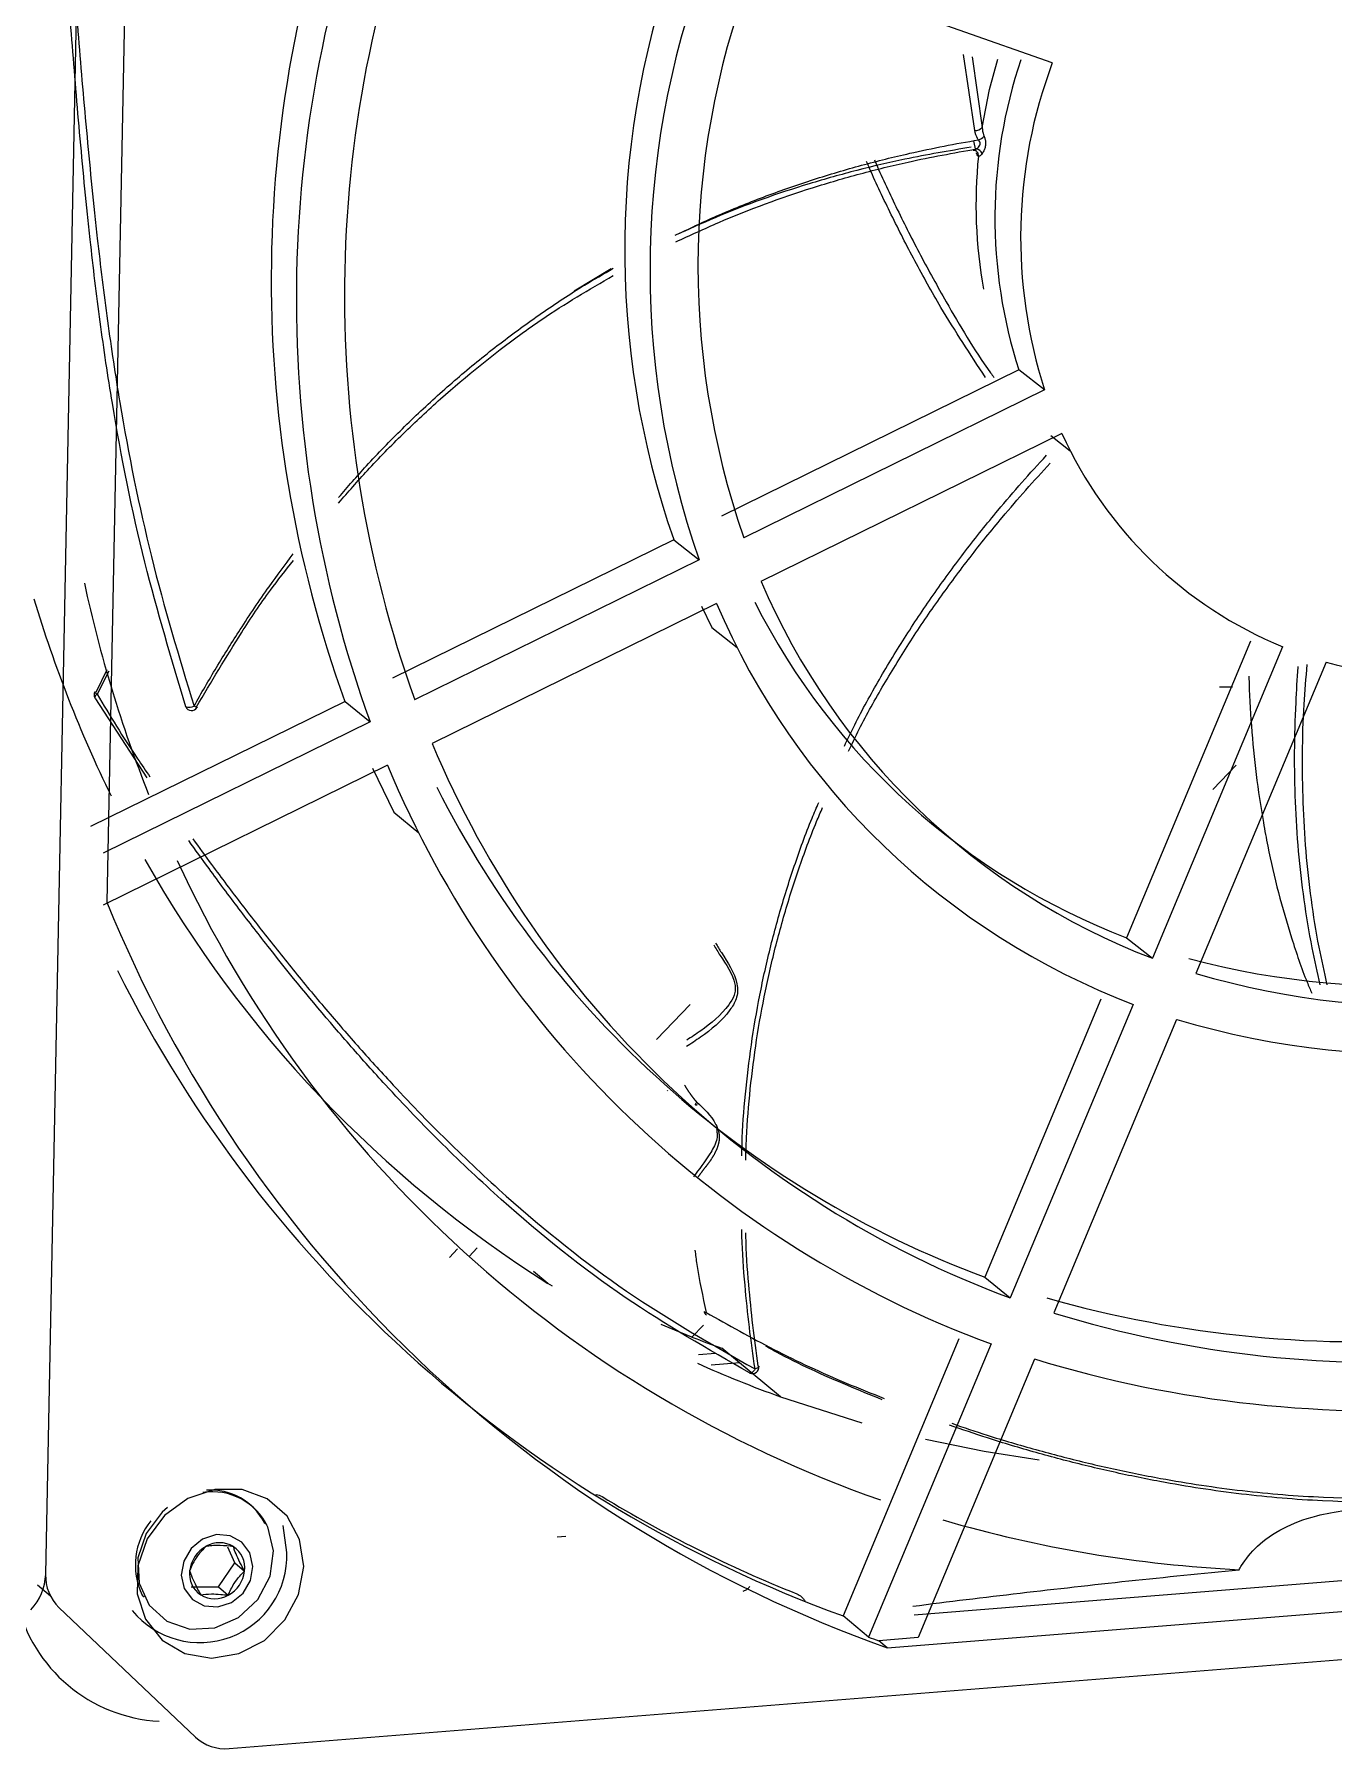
# Model space of a CAD drawing. Header units: millimetres. Extents: x 0 to 279, y 0 to 216.
# Drawn here: x 130.43 to 141.4, y 135.3 to 149.78 of the extents above; entities that cross this region are included whole.
import ezdxf

# ---------------------------------------------------------------- set-up
doc = ezdxf.new("R2010")
doc.units = ezdxf.units.MM

msp = doc.modelspace()

# ---------------------------------------------------------------- linework, layer by layer
at = {"color": 7, "linetype": 'Continuous', "lineweight": 25}
for p, q in [((130.952, 158.294), (130.529, 136.776)), ((131.247, 152.595), (131.046, 142.452)), ((139.028, 149.54), (136.532, 150.419)), ((138.374, 148.968), (138.28, 149.61)), ((138.352, 149.592), (138.436, 148.993)), ((138.382, 148.799), (138.366, 148.882)), ((138.399, 148.781), (138.398, 148.783)), ((135.304, 147.8), (134.992, 147.611)), ((138.746, 146.947), (136.236, 145.712)), ((138.964, 146.778), (138.746, 146.947)), ((138.964, 146.778), (136.423, 145.528)), ((139.109, 146.411), (136.569, 145.161)), ((139.015, 146.393), (139.18, 146.265)), ((135.832, 145.513), (133.457, 144.344)), ((135.832, 145.513), (136.047, 145.343)), ((136.047, 145.343), (133.645, 144.161)), ((136.193, 144.975), (133.792, 143.793)), ((136.067, 144.951), (136.154, 144.773)), ((136.154, 144.773), (136.369, 144.602)), ((140.702, 144.655), (139.656, 142.152)), ((140.973, 144.609), (139.874, 141.978)), ((131.047, 144.413), (130.953, 144.224)), ((131.064, 144.404), (130.963, 144.21)), ((141.34, 144.48), (140.241, 141.851)), ((140.441, 144.27), (140.55, 144.27)), ((133.057, 144.147), (130.908, 143.09)), ((131.386, 143.503), (130.953, 144.17)), ((131.714, 144.102), (131.712, 144.104)), ((133.057, 144.147), (133.268, 143.975)), ((133.268, 143.975), (131.016, 142.866)), ((133.415, 143.608), (131.016, 142.426)), ((133.289, 143.584), (133.468, 143.212)), ((140.385, 143.405), (140.58, 143.609)), ((133.468, 143.212), (133.68, 143.039)), ((139.656, 142.152), (139.874, 141.978)), ((139.439, 141.632), (138.458, 139.286)), ((135.97, 141.588), (135.688, 141.292)), ((139.711, 141.589), (138.674, 139.11)), ((140.078, 141.461), (139.041, 138.983)), ((135.781, 140.862), (135.777, 140.857)), ((134.008, 139.525), (133.939, 139.452)), ((134.174, 139.533), (134.106, 139.461)), ((134.77, 139.233), (134.649, 139.333)), ((138.458, 139.286), (138.674, 139.11)), ((134.808, 139.209), (134.77, 139.233)), ((135.986, 138.779), (136.083, 138.881)), ((138.24, 138.765), (137.262, 136.425)), ((138.512, 138.721), (137.477, 136.246)), ((136.184, 138.641), (136.041, 138.629)), ((136.389, 138.561), (136.147, 138.542)), ((136.734, 138.274), (136.238, 138.685)), ((138.879, 138.594), (137.895, 136.242)), ((136.476, 138.476), (136.472, 138.477)), ((136.546, 138.537), (136.549, 138.535)), ((136.734, 138.274), (137.42, 138.054)), ((132.396, 137.194), (132.379, 137.209)), ((137.863, 136.435), (146.837, 137.151)), ((132.128, 136.872), (132.068, 137.005)), ((132.078, 135.305), (152.925, 136.973)), ((134.921, 137.096), (134.847, 137.091)), ((131.99, 136.669), (132.128, 136.872)), ((132.128, 136.872), (132.209, 136.803)), ((137.635, 136.155), (147.465, 136.94)), ((130.462, 136.687), (130.569, 136.595)), ((131.344, 136.6), (131.361, 136.586)), ((131.758, 136.671), (131.99, 136.669)), ((131.99, 136.669), (132.071, 136.6)), ((130.642, 136.496), (131.795, 135.401)), ((137.477, 136.246), (137.262, 136.425)), ((137.895, 136.242), (137.563, 136.215)), ((137.635, 136.155), (137.563, 136.215))]:
    msp.add_line(p, q, dxfattribs=at)
at = {"color": 7, "linetype": 'Continuous', "lineweight": 25, "flags": 128}
for points in [[(138.436, 148.993), (138.499, 149.315), (138.568, 149.572)], [(130.953, 144.224), (130.948, 144.226), (130.945, 144.226), (130.943, 144.225), (130.943, 144.224)], [(135.986, 138.779), (135.793, 138.857), (135.726, 138.885)], [(137.957, 137.916), (138.452, 137.816), (138.917, 137.744)], [(132.708, 136.841), (132.674, 137.07), (132.568, 137.268), (132.4, 137.413), (132.189, 137.491), (131.958, 137.492), (131.731, 137.417), (131.534, 137.272), (131.387, 137.076), (131.307, 136.847), (131.302, 136.612), (131.373, 136.396), (131.513, 136.221), (131.705, 136.108), (131.929, 136.069), (132.161, 136.106), (132.376, 136.218), (132.55, 136.391), (132.665, 136.606), (132.708, 136.841)], [(131.558, 137.339), (131.512, 137.3), (131.377, 137.122), (131.309, 136.914), (131.319, 136.702), (131.404, 136.515), (131.553, 136.379), (131.746, 136.312), (131.957, 136.323), (132.158, 136.41), (132.321, 136.562), (132.424, 136.759), (132.453, 136.973), (132.405, 137.176), (132.405, 137.176)], [(132.254, 136.956), (132.187, 137.047), (132.087, 137.101), (131.971, 137.111), (131.855, 137.073), (131.758, 136.995), (131.695, 136.888), (131.674, 136.769), (131.7, 136.655), (131.768, 136.564), (131.867, 136.51), (131.984, 136.501), (132.099, 136.538), (132.196, 136.616), (132.259, 136.723), (132.28, 136.843), (132.254, 136.956)], [(132.567, 136.96), (132.534, 137.189), (132.534, 137.189)]]:
    msp.add_lwpolyline(points, dxfattribs=at)
at = {"color": 8, "linetype": 'Continuous', "lineweight": 25, "flags": 128}
for points in [[(131.808, 144.098), (131.808, 144.098), (131.808, 144.097), (131.805, 144.097), (131.802, 144.098), (131.796, 144.101), (131.79, 144.104), (131.782, 144.108)], [(136.519, 138.51), (136.514, 138.501), (136.508, 138.493), (136.501, 138.487), (136.495, 138.481), (136.489, 138.478), (136.483, 138.476), (136.477, 138.476), (136.476, 138.476)], [(136.549, 138.535), (136.55, 138.535), (136.551, 138.531), (136.55, 138.528), (136.547, 138.524), (136.543, 138.52), (136.536, 138.516), (136.528, 138.513), (136.519, 138.51)]]:
    msp.add_lwpolyline(points, dxfattribs=at)
at = {"color": 7, "linetype": 'Continuous', "lineweight": 25}
for centre, radius, start, end in [((142.933, 147.707), 10.499, 158.5835, 199.8189), ((143.168, 147.539), 10.522, 157.8111, 199.7998), ((143.156, 147.573), 10.104, 157.8522, 199.739), ((142.834, 147.959), 7.416, 159.3275, 199.2526), ((143.069, 147.792), 7.437, 158.2372, 199.2285), ((143.055, 147.827), 7.018, 158.3265, 199.1196), ((142.719, 148.232), 4.175, 161.3566, 197.9265), ((142.953, 148.066), 4.192, 159.4234, 197.8902), ((138.379, 149.046), 0.0777, 266.9334, 317.2755), ((138.361, 149.007), 0.126, 290.3608, 316.7672), ((142.439, 148.342), 4.055, 174.2, 190.142), ((138.371, 148.74), 0.0751, 27.459, 78.1498), ((142.315, 147.862), 3.519, 204.3524, 247.5917), ((141.754, 147.486), 11.146, 192.1109, 201.7168), ((141.991, 147.483), 5.898, 203.1919, 248.9596), ((140.75, 148.094), 10.769, 196.622, 206.1411), ((141.943, 147.428), 6.251, 203.1018, 249.0803), ((141.766, 147.643), 5.883, 206.8443, 248.9821), ((142.403, 148.313), 3.978, 254.4982, 294.2156), ((130.992, 144.202), 0.0536, 155.6362, 205.5466), ((130.955, 144.181), 0.0117, 189.302, 259.2396), ((131.761, 144.123), 0.0526, 200.9883, 331.8466), ((131.742, 144.178), 0.0804, 249.7319, 299.6011), ((141.63, 147.077), 8.498, 202.7331, 249.6447), ((141.581, 147.023), 8.851, 202.6968, 249.7118), ((141.402, 147.232), 8.474, 206.7171, 249.6699), ((140.167, 147.771), 10.101, 209.398, 237.7069), ((140.974, 147.104), 10.277, 204.7372, 250.706), ((141.341, 146.63), 11.11, 202.085, 250.5157), ((141.918, 148.422), 6.675, 254.9073, 295.388), ((142.142, 148.239), 6.665, 253.4267, 295.4186), ((141.035, 146.834), 11.072, 206.601, 250.0755), ((142.103, 148.229), 7.063, 253.3437, 295.5211), ((141.626, 148.351), 9.611, 254.0305, 295.9605), ((141.848, 148.167), 9.604, 253.005, 295.9836), ((141.808, 148.158), 10.002, 252.9717, 296.0363), ((136.139, 139.01), 0.0532, 195.9944, 235.3144), ((136.105, 139.015), 0.0267, 228.335, 272.0065), ((139.717, 148.32), 10.244, 248.6422, 250.1472), ((140.204, 147.89), 10.222, 245.911, 250.1587), ((136.498, 138.523), 0.0524, 244.4819, 12.8269), ((131.937, 136.956), 0.517, 25.1172, 99.0551), ((131.921, 136.973), 0.515, 27.2806, 93.7401), ((140.988, 146.901), 11.083, 238.6818, 248.1976), ((131.89, 136.855), 0.603, 141.6756, 204.9364), ((141.14, 147.656), 10.854, 253.7593, 267.1784), ((132.011, 136.777), 0.267, 118.466, 173.2652), ((131.997, 136.815), 0.228, 58.7725, 119.9811), ((131.997, 136.831), 0.214, 352.5108, 56.4618), ((131.831, 136.935), 0.736, 219.2259, 1.9788), ((130.077, 136.789), 0.453, 316.5165, 358.296), ((130.901, 136.763), 0.372, 178.0892, 225.856), ((131.957, 136.78), 0.214, 172.5219, 236.4811), ((131.944, 136.835), 0.267, 298.4713, 353.2547), ((131.558, 136.837), 1.304, 192.9796, 266.8866), ((131.957, 136.797), 0.228, 238.7911, 299.9857), ((141.324, 146.858), 11.288, 250.0746, 250.5385), ((132.044, 135.668), 0.365, 226.9987, 275.3048)]:
    msp.add_arc(centre, radius, start, end, dxfattribs=at)
at = {"color": 8, "linetype": 'Continuous', "lineweight": 25}
for centre, radius, start, end in [((138.355, 148.757), 0.0498, 354.2893, 29.3833), ((130.991, 144.271), 0.0667, 224.0111, 244.7735), ((130.984, 144.176), 0.04, 121.3411, 175.7259)]:
    msp.add_arc(centre, radius, start, end, dxfattribs=at)
for points, knots in [([(130.711, 150.979), (130.716, 150.907), (130.729, 150.708), (130.757, 150.366), (130.789, 149.962), (130.822, 149.548), (130.859, 149.128), (130.898, 148.702), (130.934, 148.344), (130.97, 148.013), (131.006, 147.709), (131.051, 147.362), (131.1, 147.016), (131.207, 146.345), (131.409, 145.339), (131.656, 144.522), (131.782, 144.108)], [0, 0, 0, 0, 0.034465, 0.094736, 0.155006, 0.215271, 0.275523, 0.335966, 0.396202, 0.426307, 0.475024, 0.523637, 0.571863, 0.620182, 0.807068, 1, 1, 1, 1]), ([(138.405, 148.752), (138.403, 148.753), (138.398, 148.757), (138.392, 148.766), (138.389, 148.777), (138.388, 148.78)], [0, 0, 0, 0, 0.195335, 0.832604, 1, 1, 1, 1]), ([(141.291, 141.754), (141.267, 141.858), (141.213, 142.094), (141.152, 142.471), (141.105, 142.882), (141.079, 143.298), (141.071, 143.717), (141.083, 144.097), (141.096, 144.339), (141.105, 144.44), (141.105, 144.442)], [0, 0, 0, 0, 0.119861, 0.273578, 0.427329, 0.581124, 0.735277, 0.889101, 0.998327, 1, 1, 1, 1]), ([(136.186, 142.105), (136.202, 142.079), (136.267, 141.97), (136.359, 141.841), (136.375, 141.697), (136.357, 141.618), (136.263, 141.468), (136.109, 141.343), (135.979, 141.258), (135.939, 141.232)], [0, 0, 0, 0, 0.078683, 0.325076, 0.379733, 0.434351, 0.530331, 0.856994, 1, 1, 1, 1])]:
    msp.add_open_spline(points, degree=3, knots=knots, dxfattribs=at)
at = {"color": 7, "linetype": 'Continuous', "lineweight": 25}
for points, knots in [([(131.714, 144.102), (131.593, 144.503), (131.347, 145.319), (131.145, 146.323), (131.038, 147.008), (130.989, 147.353), (130.945, 147.7), (130.91, 148.003), (130.875, 148.333), (130.84, 148.688), (130.802, 149.111), (130.767, 149.529), (130.735, 149.941), (130.705, 150.342), (130.682, 150.635), (130.672, 150.787), (130.67, 150.814)], [0, 0, 0, 0, 0.191346, 0.388897, 0.438277, 0.487753, 0.537487, 0.587319, 0.618074, 0.67958, 0.741049, 0.80271, 0.86414, 0.925543, 0.986947, 1, 1, 1, 1]), ([(138.436, 148.993), (138.438, 148.972), (138.442, 148.948), (138.451, 148.925), (138.452, 148.921)], [0, 0, 0, 0, 0.85894, 1, 1, 1, 1]), ([(135.861, 148.092), (135.98, 148.148), (136.228, 148.266), (136.613, 148.419), (137.013, 148.558), (137.417, 148.678), (137.785, 148.769), (138.114, 148.839), (138.308, 148.873), (138.404, 148.89)], [0, 0, 0, 0, 0.145522, 0.303034, 0.460591, 0.618514, 0.776101, 0.887999, 1, 1, 1, 1]), ([(138.404, 148.89), (138.402, 148.893), (138.387, 148.918), (138.38, 148.945), (138.374, 148.968)], [0, 0, 0, 0, 0.14431, 1, 1, 1, 1]), ([(138.386, 148.813), (138.393, 148.818), (138.405, 148.826), (138.417, 148.841), (138.42, 148.853), (138.42, 148.863), (138.418, 148.87), (138.413, 148.879), (138.409, 148.884), (138.405, 148.889), (138.404, 148.89)], [0, 0, 0, 0, 0.272893, 0.473611, 0.5966, 0.654046, 0.793484, 0.803906, 0.972622, 1, 1, 1, 1]), ([(138.452, 148.921), (138.453, 148.92), (138.456, 148.911), (138.462, 148.893), (138.466, 148.864), (138.464, 148.833), (138.454, 148.801), (138.443, 148.784), (138.437, 148.774)], [0, 0, 0, 0, 0.024958, 0.189812, 0.356481, 0.563605, 0.765054, 1, 1, 1, 1]), ([(138.343, 148.828), (138.157, 148.796), (137.834, 148.742), (137.379, 148.635), (136.841, 148.484), (136.326, 148.302), (135.955, 148.133), (135.842, 148.081)], [0, 0, 0, 0, 0.2191285, 0.379212, 0.5393231, 0.8599641, 1, 1, 1, 1]), ([(135.851, 148.028), (135.971, 148.084), (136.349, 148.259), (136.87, 148.449), (137.406, 148.606), (137.867, 148.72), (138.194, 148.779), (138.386, 148.813)], [0, 0, 0, 0, 0.147543, 0.462627, 0.620115, 0.77767, 1, 1, 1, 1]), ([(138.465, 146.882), (138.335, 147.08), (138.121, 147.408), (137.865, 147.868), (137.667, 148.258), (137.533, 148.538), (137.47, 148.686), (137.46, 148.707)], [0, 0, 0, 0, 0.323037, 0.536286, 0.750132, 0.963498, 1, 1, 1, 1]), ([(137.526, 148.721), (137.531, 148.71), (137.59, 148.572), (137.718, 148.303), (137.912, 147.915), (138.17, 147.454), (138.372, 147.106), (138.526, 146.897), (138.536, 146.883)], [0, 0, 0, 0, 0.01945, 0.231277, 0.442616, 0.654503, 0.978167, 1, 1, 1, 1]), ([(138.361, 148.803), (138.364, 148.804), (138.372, 148.806), (138.381, 148.811), (138.386, 148.813)], [0, 0, 0, 0, 0.473739, 1, 1, 1, 1]), ([(138.361, 148.802), (138.362, 148.802), (138.366, 148.803), (138.379, 148.801), (138.391, 148.793), (138.396, 148.785), (138.397, 148.782)], [0, 0, 0, 0, 0.097209, 0.430492, 0.795289, 1, 1, 1, 1]), ([(138.398, 148.781), (138.399, 148.78), (138.399, 148.777), (138.398, 148.777), (138.398, 148.777)], [0, 0, 0, 0, 0.588974, 1, 1, 1, 1]), ([(138.437, 148.774), (138.433, 148.769), (138.426, 148.76), (138.415, 148.752), (138.408, 148.75), (138.405, 148.752), (138.405, 148.752)], [0, 0, 0, 0, 0.348297, 0.687197, 0.909013, 1, 1, 1, 1]), ([(133.003, 145.869), (133.08, 145.959), (133.253, 146.159), (133.539, 146.452), (133.857, 146.752), (134.19, 147.036), (134.479, 147.258), (134.775, 147.468), (135.034, 147.64), (135.24, 147.758), (135.322, 147.805)], [0, 0, 0, 0, 0.116492, 0.259532, 0.40261, 0.546717, 0.691259, 0.762833, 0.906075, 1, 1, 1, 1]), ([(133.003, 145.823), (133.083, 145.915), (133.258, 146.117), (133.546, 146.41), (133.969, 146.806), (134.364, 147.124), (134.852, 147.47), (135.118, 147.625), (135.322, 147.744)], [0, 0, 0, 0, 0.12041, 0.262922, 0.405421, 0.692621, 0.763835, 1, 1, 1, 1]), ([(137.273, 143.77), (137.301, 143.83), (137.393, 144.021), (137.566, 144.334), (137.792, 144.706), (138.036, 145.069), (138.294, 145.421), (138.541, 145.729), (138.77, 145.997), (138.909, 146.15), (138.979, 146.226)], [0, 0, 0, 0, 0.067018, 0.212205, 0.357425, 0.502686, 0.648285, 0.793574, 0.896739, 1, 1, 1, 1]), ([(137.307, 143.726), (137.337, 143.788), (137.429, 143.98), (137.604, 144.291), (137.83, 144.66), (138.074, 145.018), (138.332, 145.366), (138.577, 145.67), (138.805, 145.934), (138.942, 146.084), (139.011, 146.159)], [0, 0, 0, 0, 0.0700436, 0.2149049, 0.3598397, 0.5051387, 0.6501615, 0.7952454, 0.8975778, 1, 1, 1, 1]), ([(131.782, 144.108), (131.844, 144.217), (131.97, 144.436), (132.181, 144.772), (132.396, 145.093), (132.552, 145.302), (132.62, 145.393)], [0, 0, 0, 0, 0.246341, 0.492979, 0.776474, 1, 1, 1, 1]), ([(131.803, 144.102), (131.928, 144.312), (132.126, 144.646), (132.4, 145.058), (132.556, 145.255), (132.622, 145.338)], [0, 0, 0, 0, 0.494243, 0.786226, 1, 1, 1, 1]), ([(140.689, 144.361), (140.689, 144.358), (140.69, 144.217), (140.708, 143.939), (140.746, 143.529), (140.797, 143.192), (140.859, 142.859), (140.934, 142.533), (141.046, 142.149), (141.141, 141.866), (141.206, 141.714), (141.219, 141.684)], [0, 0, 0, 0, 0.003383, 0.151028, 0.299658, 0.448674, 0.522041, 0.668841, 0.816055, 0.962882, 1, 1, 1, 1]), ([(141.35, 141.755), (141.326, 141.861), (141.272, 142.098), (141.191, 142.608), (141.145, 143.154), (141.139, 143.706), (141.148, 144.095), (141.171, 144.346), (141.181, 144.458)], [0, 0, 0, 0, 0.121751, 0.272884, 0.575588, 0.726889, 0.878254, 1, 1, 1, 1]), ([(130.963, 144.21), (131.072, 144.029), (131.212, 143.796), (131.375, 143.561), (131.41, 143.51)], [0, 0, 0, 0, 0.781328, 1, 1, 1, 1]), ([(136.407, 140.311), (136.408, 140.362), (136.412, 140.552), (136.44, 140.882), (136.492, 141.301), (136.566, 141.72), (136.662, 142.138), (136.76, 142.483), (136.872, 142.825), (136.961, 143.074), (137.038, 143.25), (137.057, 143.295)], [0, 0, 0, 0, 0.0504853, 0.1889434, 0.327434, 0.4659609, 0.6054847, 0.7454292, 0.8147271, 0.9534133, 1, 1, 1, 1]), ([(136.441, 140.274), (136.442, 140.336), (136.447, 140.536), (136.476, 140.875), (136.529, 141.29), (136.603, 141.705), (136.7, 142.119), (136.798, 142.462), (136.91, 142.8), (136.998, 143.041), (137.072, 143.211), (137.089, 143.251)], [0, 0, 0, 0, 0.061903, 0.199531, 0.337148, 0.474752, 0.613262, 0.75219, 0.820958, 0.958575, 1, 1, 1, 1]), ([(136.472, 138.477), (136.121, 138.678), (135.405, 139.086), (134.539, 139.78), (133.875, 140.406), (133.505, 140.791), (133.204, 141.123), (132.872, 141.502), (132.507, 141.947), (132.16, 142.397), (131.932, 142.702), (131.794, 142.894), (131.738, 142.973)], [0, 0, 0, 0, 0.19752, 0.401445, 0.503467, 0.606221, 0.637967, 0.701459, 0.828511, 0.891924, 0.955307, 1, 1, 1, 1]), ([(131.773, 142.987), (131.826, 142.914), (131.959, 142.729), (132.185, 142.43), (132.448, 142.092), (132.72, 141.755), (133, 141.424), (133.239, 141.152), (133.464, 140.906), (133.673, 140.685), (133.917, 140.438), (134.166, 140.199), (134.658, 139.749), (135.438, 139.124), (136.155, 138.717), (136.519, 138.51)], [0, 0, 0, 0, 0.040829, 0.104688, 0.168542, 0.232382, 0.296424, 0.360247, 0.392144, 0.443762, 0.49527, 0.546369, 0.597565, 0.795579, 1, 1, 1, 1]), ([(136.17, 142.092), (136.188, 142.062), (136.251, 141.956), (136.339, 141.837), (136.355, 141.712), (136.339, 141.649), (136.254, 141.514), (136.107, 141.395), (135.982, 141.313), (135.943, 141.287)], [0, 0, 0, 0, 0.0944116, 0.3394247, 0.3815602, 0.4257206, 0.514108, 0.8471373, 1, 1, 1, 1]), ([(135.923, 140.907), (135.924, 140.907), (135.924, 140.905), (135.926, 140.903), (135.927, 140.901), (135.928, 140.899), (135.93, 140.897), (135.931, 140.894), (135.932, 140.892), (135.934, 140.89), (135.935, 140.888), (135.936, 140.886), (135.938, 140.884), (135.939, 140.882), (135.94, 140.88), (135.941, 140.878), (135.942, 140.876), (135.944, 140.874), (135.945, 140.872), (135.946, 140.87), (135.947, 140.869), (135.948, 140.867), (135.949, 140.865), (135.95, 140.864), (135.952, 140.862), (135.953, 140.86), (135.954, 140.858), (135.955, 140.857), (135.956, 140.855), (135.958, 140.852), (135.96, 140.849), (135.962, 140.846), (135.964, 140.844), (135.966, 140.841), (135.968, 140.837), (135.971, 140.834), (135.972, 140.832), (135.974, 140.83), (135.976, 140.827), (135.978, 140.824), (135.98, 140.821), (135.983, 140.818), (135.984, 140.816), (135.986, 140.813), (135.988, 140.811), (135.99, 140.809), (135.991, 140.806), (135.993, 140.804), (135.995, 140.802), (135.997, 140.799), (135.998, 140.797), (136, 140.795), (136.002, 140.793), (136.004, 140.79), (136.006, 140.788), (136.007, 140.786), (136.009, 140.784), (136.011, 140.781), (136.013, 140.78), (136.014, 140.778), (136.016, 140.776), (136.018, 140.774), (136.019, 140.772), (136.021, 140.77), (136.023, 140.768), (136.024, 140.767), (136.026, 140.765), (136.026, 140.764), (136.027, 140.764)], [0, 0, 0, 0, 0.011599, 0.028067, 0.044535, 0.052769, 0.069236, 0.085704, 0.102172, 0.110407, 0.126875, 0.143343, 0.151577, 0.168046, 0.17628, 0.192748, 0.209217, 0.217451, 0.23392, 0.242155, 0.258624, 0.266858, 0.275093, 0.291562, 0.299796, 0.316266, 0.324501, 0.332735, 0.349205, 0.35744, 0.39038, 0.40685, 0.42332, 0.43979, 0.472732, 0.489202, 0.505673, 0.522144, 0.538615, 0.555087, 0.58803, 0.604501, 0.620973, 0.637445, 0.653916, 0.670388, 0.686861, 0.703333, 0.719805, 0.736278, 0.752751, 0.769224, 0.785698, 0.802171, 0.818645, 0.835119, 0.851594, 0.868068, 0.884543, 0.892781, 0.909256, 0.925732, 0.942208, 0.950446, 0.966923, 0.9834, 0.991638, 1, 1, 1, 1]), ([(136.03, 140.74), (136.026, 140.739), (136.019, 140.737), (136.016, 140.741), (136.017, 140.75), (136.023, 140.76), (136.027, 140.764)], [0, 0, 0, 0, 0.25056, 0.500224, 0.749998, 1, 1, 1, 1]), ([(136.029, 140.741), (136.025, 140.74), (136.019, 140.738), (136.015, 140.742), (136.017, 140.751), (136.023, 140.76), (136.027, 140.764)], [0, 0, 0, 0, 0.25056, 0.500224, 0.749998, 1, 1, 1, 1]), ([(136.027, 140.764), (136.087, 140.708), (136.148, 140.651), (136.188, 140.575), (136.191, 140.57), (136.194, 140.564), (136.197, 140.556), (136.201, 140.546), (136.205, 140.535), (136.208, 140.525), (136.21, 140.517), (136.212, 140.509), (136.214, 140.5), (136.215, 140.49), (136.216, 140.479), (136.217, 140.468), (136.217, 140.46), (136.216, 140.454), (136.216, 140.448), (136.215, 140.443), (136.215, 140.438), (136.214, 140.433), (136.213, 140.428), (136.212, 140.422), (136.211, 140.419), (136.21, 140.414), (136.209, 140.409), (136.208, 140.404), (136.206, 140.399), (136.205, 140.394), (136.203, 140.39), (136.202, 140.385), (136.2, 140.38), (136.198, 140.374), (136.196, 140.37), (136.194, 140.364), (136.192, 140.36), (136.189, 140.354), (136.187, 140.35), (136.185, 140.344), (136.182, 140.34), (136.18, 140.334), (136.178, 140.33), (136.175, 140.325), (136.173, 140.32), (136.17, 140.315), (136.167, 140.311), (136.164, 140.306), (136.162, 140.302), (136.159, 140.297), (136.156, 140.293), (136.153, 140.288), (136.15, 140.284), (136.147, 140.279), (136.145, 140.275), (136.142, 140.271), (136.139, 140.268), (136.137, 140.264), (136.133, 140.259), (136.13, 140.255), (136.127, 140.251), (136.124, 140.247), (136.121, 140.243), (136.119, 140.24), (136.116, 140.236), (136.112, 140.231), (136.11, 140.228), (136.107, 140.224), (136.104, 140.22), (136.101, 140.217), (136.098, 140.212), (136.095, 140.209), (136.091, 140.204), (136.089, 140.2), (136.086, 140.197), (136.083, 140.193), (136.08, 140.189), (136.077, 140.185), (136.074, 140.181), (136.071, 140.177), (136.068, 140.173), (136.065, 140.169), (136.062, 140.166), (136.06, 140.162), (136.056, 140.158), (136.053, 140.154), (136.05, 140.149), (136.047, 140.146), (136.045, 140.142), (136.042, 140.138), (136.039, 140.135), (136.036, 140.13), (136.034, 140.128), (136.033, 140.126)], [0, 0, 0, 0, 0.299355, 0.304387, 0.309419, 0.319483, 0.329548, 0.339613, 0.359753, 0.369818, 0.379883, 0.389949, 0.400015, 0.410082, 0.430234, 0.440303, 0.450794, 0.461307, 0.463838, 0.473966, 0.47903, 0.484094, 0.494225, 0.49929, 0.504355, 0.50942, 0.519553, 0.524619, 0.529686, 0.539821, 0.544888, 0.549955, 0.560092, 0.56516, 0.575297, 0.580366, 0.590504, 0.595573, 0.605712, 0.610782, 0.620922, 0.625992, 0.636133, 0.641204, 0.651346, 0.656417, 0.66656, 0.671631, 0.681775, 0.686847, 0.696991, 0.702064, 0.712209, 0.717281, 0.727427, 0.7325, 0.737573, 0.74772, 0.752793, 0.76294, 0.768013, 0.778161, 0.783234, 0.788308, 0.798456, 0.80353, 0.813678, 0.818752, 0.823826, 0.833974, 0.839049, 0.849197, 0.854271, 0.86442, 0.869494, 0.874568, 0.884717, 0.889791, 0.89994, 0.905014, 0.915163, 0.920238, 0.925312, 0.935461, 0.940536, 0.950685, 0.955759, 0.965908, 0.970983, 0.976058, 0.986207, 0.991281, 1, 1, 1, 1]), ([(136.193, 140.531), (136.196, 140.517), (136.203, 140.486), (136.188, 140.411), (136.117, 140.289), (136.046, 140.195), (135.999, 140.133)], [0, 0, 0, 0, 0.07541, 0.179401, 0.4539, 1, 1, 1, 1]), ([(136.519, 138.51), (136.502, 138.627), (136.468, 138.862), (136.431, 139.236), (136.41, 139.511), (136.407, 139.668), (136.407, 139.687)], [0, 0, 0, 0, 0.302214, 0.604793, 0.952589, 1, 1, 1, 1]), ([(136.546, 138.537), (136.53, 138.651), (136.498, 138.878), (136.463, 139.244), (136.443, 139.504), (136.441, 139.651), (136.44, 139.66)], [0, 0, 0, 0, 0.306556, 0.613463, 0.975824, 1, 1, 1, 1]), ([(136.011, 139.514), (136.016, 139.473), (136.04, 139.296), (136.077, 139.123), (136.106, 138.988)], [0, 0, 0, 0, 0.226387, 1, 1, 1, 1]), ([(136.106, 138.988), (136.294, 138.882), (136.672, 138.668), (137.182, 138.432), (137.502, 138.304), (137.609, 138.261)], [0, 0, 0, 0, 0.397495, 0.798304, 1, 1, 1, 1]), ([(137.591, 138.25), (137.495, 138.29), (137.189, 138.415), (136.858, 138.563), (136.64, 138.685), (136.61, 138.702)], [0, 0, 0, 0, 0.285343, 0.901394, 1, 1, 1, 1]), ([(143.932, 137.664), (143.515, 137.574), (142.668, 137.39), (141.652, 137.372), (140.968, 137.417), (140.624, 137.452), (140.28, 137.499), (139.981, 137.55), (139.655, 137.614), (139.306, 137.693), (138.89, 137.802), (138.508, 137.916), (138.268, 137.999), (138.161, 138.036)], [0, 0, 0, 0, 0.224688, 0.456662, 0.514647, 0.572745, 0.631145, 0.689661, 0.725774, 0.797998, 0.870177, 0.942583, 1, 1, 1, 1]), ([(138.18, 138.051), (138.279, 138.017), (138.513, 137.937), (138.89, 137.827), (139.308, 137.718), (139.66, 137.64), (139.987, 137.577), (140.287, 137.527), (140.632, 137.481), (140.976, 137.447), (141.648, 137.405), (142.665, 137.423), (143.514, 137.608), (143.945, 137.703)], [0, 0, 0, 0, 0.053565, 0.126233, 0.199131, 0.27178, 0.308088, 0.366844, 0.425474, 0.483639, 0.541915, 0.767311, 1, 1, 1, 1]), ([(135.175, 137.449), (135.176, 137.449), (135.194, 137.451), (135.211, 137.442), (135.227, 137.433)], [0, 0, 0, 0, 0.069971, 1, 1, 1, 1]), ([(140.605, 136.815), (140.612, 136.826), (140.653, 136.894), (140.747, 137.015), (140.946, 137.16), (141.206, 137.264), (141.509, 137.322), (141.831, 137.34), (142.182, 137.322), (142.521, 137.281), (143.003, 137.196), (143.333, 137.111), (143.567, 137.051)], [0, 0, 0, 0, 0.028042, 0.16361, 0.298556, 0.407177, 0.475929, 0.553159, 0.629762, 0.712611, 0.7958, 1, 1, 1, 1]), ([(131.883, 137.012), (131.859, 136.987), (131.817, 136.944), (131.771, 136.868), (131.753, 136.827), (131.745, 136.808)], [0, 0, 0, 0, 0.439105, 0.751358, 1, 1, 1, 1]), ([(132.115, 137.009), (132.077, 137.014), (132.012, 137.021), (131.933, 137.019), (131.899, 137.014), (131.883, 137.012)], [0, 0, 0, 0, 0.439105, 0.751358, 1, 1, 1, 1]), ([(132.209, 136.803), (132.202, 136.815), (132.182, 136.852), (132.15, 136.915), (132.127, 136.971), (132.118, 136.999), (132.115, 137.009)], [0, 0, 0, 0, 0.156025, 0.493707, 0.819058, 1, 1, 1, 1]), ([(131.745, 136.808), (131.749, 136.798), (131.758, 136.771), (131.781, 136.714), (131.812, 136.651), (131.833, 136.614), (131.839, 136.602)], [0, 0, 0, 0, 0.1809422, 0.5062926, 0.8439745, 1, 1, 1, 1]), ([(132.071, 136.6), (132.086, 136.633), (132.111, 136.69), (132.164, 136.759), (132.195, 136.79), (132.209, 136.803)], [0, 0, 0, 0, 0.439105, 0.751358, 1, 1, 1, 1]), ([(136.418, 136.635), (136.425, 136.637), (136.44, 136.642), (136.459, 136.656), (136.47, 136.668), (136.475, 136.675)], [0, 0, 0, 0, 0.30669, 0.623888, 1, 1, 1, 1]), ([(137.851, 136.506), (137.851, 136.506), (138.149, 136.546), (138.756, 136.618), (139.672, 136.722), (140.294, 136.784), (140.605, 136.815)], [0, 0, 0, 0, 0.000134, 0.332817, 0.666258, 1, 1, 1, 1]), ([(131.839, 136.602), (131.868, 136.606), (131.916, 136.612), (132.002, 136.608), (132.05, 136.602), (132.071, 136.6)], [0, 0, 0, 0, 0.439105, 0.751358, 1, 1, 1, 1]), ([(136.872, 136.611), (136.878, 136.607), (136.893, 136.601), (136.912, 136.586), (136.928, 136.568), (136.939, 136.554), (136.943, 136.545), (136.944, 136.544)], [0, 0, 0, 0, 0.237105, 0.48127, 0.718774, 0.9628, 1, 1, 1, 1])]:
    msp.add_open_spline(points, degree=3, knots=knots, dxfattribs=at)

doc.saveas('drawing.dxf')
